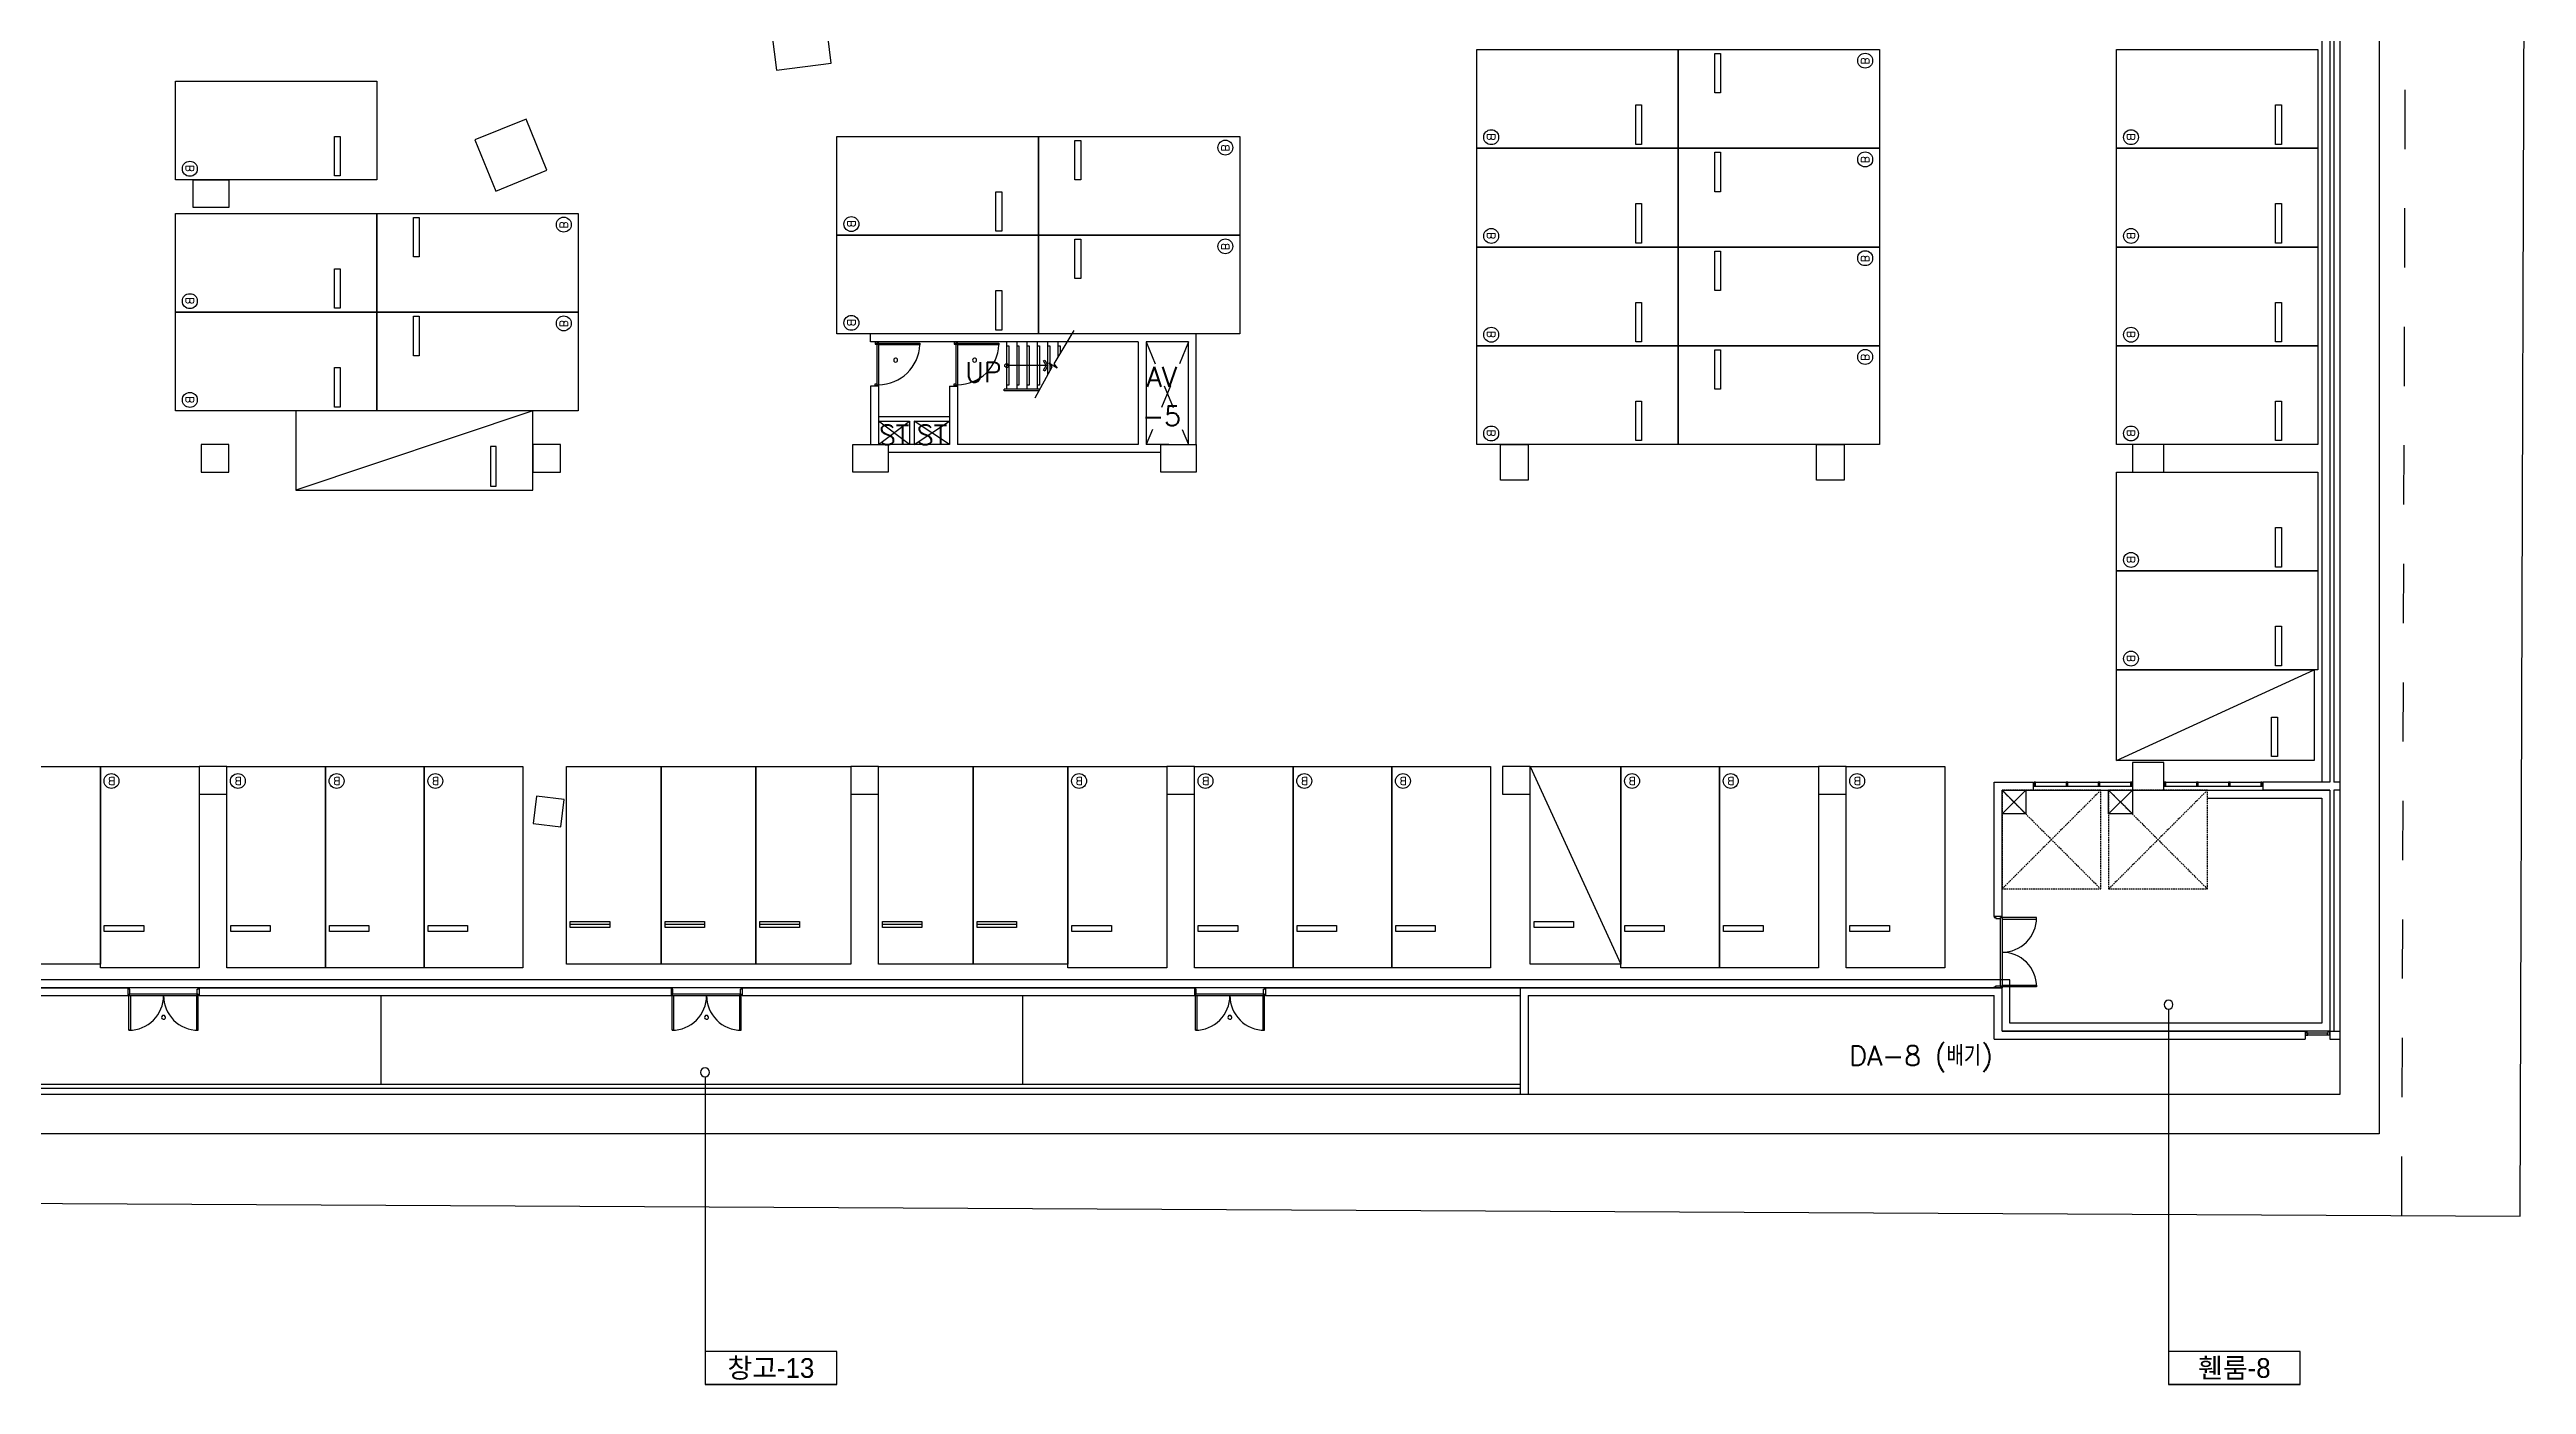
# Model space of a CAD drawing. Header units: millimetres. Extents: x -7614 to 421357, y 87385 to 341757.
# Drawn here: x 352034 to 414749, y 87385 to 121177 of the extents above; entities that cross this region are included whole.
import ezdxf
from ezdxf.enums import TextEntityAlignment as Align

# ---------------------------------------------------------------- set-up
doc = ezdxf.new("R2010")
doc.units = ezdxf.units.MM
doc.header["$LTSCALE"] = 600
doc.header["$MEASUREMENT"] = 0
doc.linetypes.add('HIDDEN', pattern=[2, 1, -1])
doc.linetypes.add('HIDDEN2', pattern=[0.188, 0.125, -0.063])
for name, color, linetype in [('e-plan', 9, 'CONTINUOUS'), ('e-room-box', 7, 'CONTINUOUS'), ('e-text', 6, 'CONTINUOUS')]:
    doc.layers.add(name, color=color, linetype=linetype)
doc.styles.add('kiahn', font='romans.shx', dxfattribs={"bigfont": 'cadhs.shx'})
doc.styles.add('돋움', font='Dotum.ttf')

msp = doc.modelspace()

# ---------------------------------------------------------------- linework, layer by layer
at = {"layer": 'e-plan'}
for p, q in [((409570, 181571), (409570, 102627)), ((409770, 181704), (409770, 102627)), ((409770, 181704), (409770, 102627)), ((409870, 181663), (409870, 102627)), ((410020, 181477), (410020, 94727)), ((411020, 180477), (411020, 93727)), ((414593, 91642), (414749, 142639)), ((388170, 118677), (388170, 121177)), ((388170, 121177), (393270, 121177)), ((393270, 118677), (393270, 121177)), ((393270, 121177), (398370, 121177)), ((393270, 121177), (393270, 118677)), ((394195, 121077), (394345, 121077)), ((394195, 120077), (394195, 121077)), ((394345, 121077), (394345, 120077)), ((398370, 121177), (398370, 118677)), ((404370, 118677), (404370, 121177)), ((404370, 121177), (409470, 121177)), ((409470, 121177), (409470, 118677)), ((355220, 117877), (355220, 120377)), ((355220, 120377), (360320, 120377)), ((360320, 120377), (360320, 117877)), ((394345, 120077), (394195, 120077)), ((392195, 118777), (392195, 119777)), ((392195, 119777), (392345, 119777)), ((392345, 119777), (392345, 118777)), ((408395, 118777), (408395, 119777)), ((408395, 119777), (408545, 119777)), ((408545, 119777), (408545, 118777)), ((359245, 117977), (359245, 118977)), ((359245, 118977), (359395, 118977)), ((359395, 118977), (359395, 117977)), ((371970, 116477), (371970, 118977)), ((371970, 118977), (377070, 118977)), ((377070, 118977), (377070, 116477)), ((377070, 116477), (377070, 118977)), ((377070, 118977), (382170, 118977)), ((377995, 118877), (378145, 118877)), ((377995, 117877), (377995, 118877)), ((378145, 118877), (378145, 117877)), ((382170, 118977), (382170, 116477)), ((388170, 116177), (388170, 118677)), ((388170, 118677), (393270, 118677)), ((393270, 118677), (388170, 118677)), ((392345, 118777), (392195, 118777)), ((398370, 118677), (393270, 118677)), ((393270, 116177), (393270, 118677)), ((393270, 118677), (398370, 118677)), ((393270, 118677), (393270, 116177)), ((394195, 118577), (394345, 118577)), ((394195, 117577), (394195, 118577)), ((394345, 118577), (394345, 117577)), ((398370, 118677), (398370, 116177)), ((404370, 116177), (404370, 118677)), ((404370, 118677), (409470, 118677)), ((409470, 118677), (404370, 118677)), ((408545, 118777), (408395, 118777)), ((409470, 118677), (409470, 116177)), ((359395, 117977), (359245, 117977)), ((360320, 117877), (355220, 117877)), ((355670, 117877), (356570, 117877)), ((355670, 117177), (355670, 117877)), ((356570, 117877), (356570, 117177)), ((375995, 116577), (375995, 117577)), ((375995, 117577), (376145, 117577)), ((376145, 117577), (376145, 116577)), ((378145, 117877), (377995, 117877)), ((394345, 117577), (394195, 117577)), ((355220, 114527), (355220, 117027)), ((355220, 117027), (360320, 117027)), ((356570, 117177), (355670, 117177)), ((360320, 117027), (360320, 114527)), ((360320, 114527), (360320, 117027)), ((360320, 117027), (365420, 117027)), ((361245, 116927), (361395, 116927)), ((361245, 115927), (361245, 116927)), ((361395, 116927), (361395, 115927)), ((365420, 117027), (365420, 114527)), ((392195, 116277), (392195, 117277)), ((392195, 117277), (392345, 117277)), ((392345, 117277), (392345, 116277)), ((408395, 116277), (408395, 117277)), ((408395, 117277), (408545, 117277)), ((408545, 117277), (408545, 116277)), ((371970, 113977), (371970, 116477)), ((371970, 116477), (377070, 116477)), ((377070, 116477), (371970, 116477)), ((376145, 116577), (375995, 116577)), ((377070, 116477), (377070, 113977)), ((377070, 113977), (377070, 116477)), ((377070, 116477), (382170, 116477)), ((382170, 116477), (377070, 116477)), ((377995, 116377), (378145, 116377)), ((377995, 115377), (377995, 116377)), ((378145, 116377), (378145, 115377)), ((382170, 116477), (382170, 113977)), ((393270, 116177), (388170, 116177)), ((388170, 113677), (388170, 116177)), ((388170, 116177), (393270, 116177)), ((392345, 116277), (392195, 116277)), ((398370, 116177), (393270, 116177)), ((393270, 113677), (393270, 116177)), ((393270, 116177), (398370, 116177)), ((393270, 116177), (393270, 113677)), ((394195, 116077), (394345, 116077)), ((394195, 115077), (394195, 116077)), ((394345, 116077), (394345, 115077)), ((398370, 116177), (398370, 113677)), ((409470, 116177), (404370, 116177)), ((404370, 113677), (404370, 116177)), ((404370, 116177), (409470, 116177)), ((408545, 116277), (408395, 116277)), ((409470, 116177), (409470, 113677)), ((359245, 114627), (359245, 115627)), ((359245, 115627), (359395, 115627)), ((359395, 115627), (359395, 114627)), ((361395, 115927), (361245, 115927)), ((375995, 114077), (375995, 115077)), ((375995, 115077), (376145, 115077)), ((376145, 115077), (376145, 114077)), ((378145, 115377), (377995, 115377)), ((392195, 113777), (392195, 114777)), ((392195, 114777), (392345, 114777)), ((392345, 114777), (392345, 113777)), ((394345, 115077), (394195, 115077)), ((408395, 113777), (408395, 114777)), ((408395, 114777), (408545, 114777)), ((408545, 114777), (408545, 113777)), ((355220, 112027), (355220, 114527)), ((355220, 114527), (360320, 114527)), ((360320, 114527), (355220, 114527)), ((359395, 114627), (359245, 114627)), ((360320, 114527), (360320, 112027)), ((365420, 114527), (360320, 114527)), ((360320, 112027), (360320, 114527)), ((360320, 114527), (365420, 114527)), ((361245, 114427), (361395, 114427)), ((361245, 113427), (361245, 114427)), ((361395, 114427), (361395, 113427)), ((365420, 114527), (365420, 112027)), ((377070, 113977), (371970, 113977)), ((381070, 113977), (372820, 113977)), ((372820, 113777), (372820, 113977)), ((379600, 113777), (372820, 113777)), ((373020, 113767), (372940, 113767)), ((372940, 113767), (372940, 113722)), ((372940, 113722), (372980, 113722)), ((372980, 113722), (372980, 113742)), ((372980, 113742), (373020, 113742)), ((372980, 113722), (372980, 112712)), ((373020, 113742), (373020, 113767)), ((373020, 113742), (373020, 112692)), ((373020, 113702), (373020, 113742)), ((373020, 113742), (374069, 113742)), ((374069, 113702), (373020, 113702)), ((374069, 113742), (374069, 113702)), ((375020, 113767), (374940, 113767)), ((374940, 113767), (374940, 113722)), ((374940, 113722), (374980, 113722)), ((374980, 113722), (374980, 113742)), ((374980, 113742), (375020, 113742)), ((374980, 113722), (374980, 112712)), ((375020, 113742), (375020, 113767)), ((375020, 113742), (375020, 112692)), ((375020, 113702), (375020, 113742)), ((375020, 113742), (376069, 113742)), ((376069, 113702), (375020, 113702)), ((376145, 114077), (375995, 114077)), ((376069, 113742), (376069, 113702)), ((376270, 112577), (376270, 113777)), ((376270, 113677), (376320, 113677)), ((376320, 113677), (376320, 112677)), ((376530, 112577), (376530, 113777)), ((376530, 113677), (376580, 113677)), ((376580, 113677), (376580, 112677)), ((376790, 112577), (376790, 113777)), ((376790, 113677), (376840, 113677)), ((376840, 113677), (376840, 112677)), ((377050, 112577), (377050, 113777)), ((377050, 113677), (377100, 113677)), ((382170, 113977), (377070, 113977)), ((377100, 113677), (377100, 112677)), ((377310, 112952), (377310, 113777)), ((377310, 113677), (377360, 113677)), ((377360, 113677), (377360, 113043)), ((377967, 114062), (377460, 113220)), ((377570, 113403), (377570, 113777)), ((377570, 113677), (377620, 113677)), ((377620, 113677), (377620, 113486)), ((379600, 113777), (379600, 111177)), ((379800, 113777), (379800, 111177)), ((380870, 113777), (379800, 113777)), ((380870, 111177), (380870, 113777)), ((381070, 111177), (381070, 113977)), ((388170, 111177), (388170, 113677)), ((388170, 113677), (393270, 113677)), ((393270, 113677), (388170, 113677)), ((392345, 113777), (392195, 113777)), ((398370, 113677), (393270, 113677)), ((393270, 111177), (393270, 113677)), ((393270, 113677), (398370, 113677)), ((393270, 113677), (393270, 111177)), ((394195, 113577), (394345, 113577)), ((394195, 112577), (394195, 113577)), ((394345, 113577), (394345, 112577)), ((398370, 113677), (398370, 111177)), ((404370, 111177), (404370, 113677)), ((404370, 113677), (409470, 113677)), ((409470, 113677), (404370, 113677)), ((408545, 113777), (408395, 113777)), ((409470, 113677), (409470, 111177)), ((359245, 112127), (359245, 113127)), ((359245, 113127), (359395, 113127)), ((359395, 113127), (359395, 112127)), ((361395, 113427), (361245, 113427)), ((377310, 113177), (376270, 113177)), ((377410, 113133), (376978, 112350)), ((377200, 113293), (377233, 113312)), ((377266, 113177), (377200, 113293)), ((377200, 113061), (377266, 113177)), ((377233, 113037), (377200, 113061)), ((377233, 113312), (377310, 113177)), ((377310, 113177), (377233, 113037)), ((377544, 113114), (377337, 113239)), ((377337, 113239), (377410, 113133)), ((377460, 113220), (377544, 113114)), ((372820, 112657), (372820, 111177)), ((373020, 112657), (372820, 112657)), ((372940, 112667), (372940, 112712)), ((372940, 112712), (372980, 112712)), ((373020, 112667), (372940, 112667)), ((372980, 112712), (372980, 112692)), ((372980, 112692), (373020, 112692)), ((373020, 112692), (373020, 112667)), ((373020, 112657), (373020, 111177)), ((373020, 112657), (373020, 111177)), ((374820, 112657), (374820, 111177)), ((374820, 112657), (375020, 112657)), ((374940, 112667), (374940, 112712)), ((374940, 112712), (374980, 112712)), ((375020, 112667), (374940, 112667)), ((374980, 112712), (374980, 112692)), ((374980, 112692), (375020, 112692)), ((375020, 112692), (375020, 112667)), ((375020, 112657), (375020, 111177)), ((376205, 112537), (376205, 112577)), ((377103, 112577), (376205, 112577)), ((377081, 112537), (376205, 112537)), ((376320, 112677), (376270, 112677)), ((376580, 112677), (376530, 112677)), ((376840, 112677), (376790, 112677)), ((377100, 112677), (377050, 112677)), ((392195, 111277), (392195, 112277)), ((392195, 112277), (392345, 112277)), ((392345, 112277), (392345, 111277)), ((394345, 112577), (394195, 112577)), ((408395, 111277), (408395, 112277)), ((408395, 112277), (408545, 112277)), ((408545, 112277), (408545, 111277)), ((360320, 112027), (355220, 112027)), ((364270, 112027), (358270, 110027)), ((364270, 112027), (358270, 112027)), ((358270, 112027), (358270, 110027)), ((359395, 112127), (359245, 112127)), ((365420, 112027), (360320, 112027)), ((364270, 110027), (364270, 112027)), ((373020, 111887), (374820, 111887)), ((373020, 111767), (373810, 111767)), ((373810, 111767), (373810, 111177)), ((373930, 111767), (373930, 111177)), ((373930, 111767), (374820, 111767)), ((356570, 111177), (355870, 111177)), ((355870, 111177), (355870, 110477)), ((356570, 110477), (356570, 111177)), ((363345, 111127), (363195, 111127)), ((363195, 111127), (363195, 110127)), ((363345, 110127), (363345, 111127)), ((364970, 111177), (364270, 111177)), ((364270, 111177), (364270, 110477)), ((364970, 110477), (364970, 111177)), ((372370, 111177), (373270, 111177)), ((372370, 110477), (372370, 111177)), ((374820, 111177), (373270, 111177)), ((373270, 111177), (373270, 110477)), ((379600, 111177), (375020, 111177)), ((380370, 111177), (379800, 111177)), ((380170, 111177), (381070, 111177)), ((380170, 110477), (380170, 111177)), ((381070, 111177), (381070, 110477)), ((393270, 111177), (388170, 111177)), ((388770, 110277), (388770, 111177)), ((388770, 111177), (389470, 111177)), ((389470, 111177), (389470, 110277)), ((392345, 111277), (392195, 111277)), ((398370, 111177), (393270, 111177)), ((396770, 110277), (396770, 111177)), ((396770, 111177), (397470, 111177)), ((397470, 111177), (397470, 110277)), ((409470, 111177), (404370, 111177)), ((405570, 111177), (404770, 111177)), ((404770, 111177), (404770, 110477)), ((405570, 110477), (405570, 111177)), ((408545, 111277), (408395, 111277)), ((355870, 110477), (356570, 110477)), ((364270, 110477), (364970, 110477)), ((373270, 110477), (372370, 110477)), ((380170, 110977), (373270, 110977)), ((381070, 110477), (380170, 110477)), ((404370, 107977), (404370, 110477)), ((404370, 110477), (409470, 110477)), ((404770, 110477), (405570, 110477)), ((409470, 110477), (409470, 107977)), ((358270, 110027), (364270, 110027)), ((363195, 110127), (363345, 110127)), ((389470, 110277), (388770, 110277)), ((397470, 110277), (396770, 110277)), ((408395, 108077), (408395, 109077)), ((408395, 109077), (408545, 109077)), ((408545, 109077), (408545, 108077)), ((409470, 107977), (404370, 107977)), ((404370, 105477), (404370, 107977)), ((404370, 107977), (409470, 107977)), ((408545, 108077), (408395, 108077)), ((409470, 107977), (409470, 105477)), ((408395, 105577), (408395, 106577)), ((408395, 106577), (408545, 106577)), ((408545, 106577), (408545, 105577)), ((404370, 103177), (409370, 105477)), ((404370, 103177), (404370, 105477)), ((404370, 105477), (409370, 105477)), ((409470, 105477), (404370, 105477)), ((408545, 105577), (408395, 105577)), ((409370, 105477), (409370, 103177)), ((408295, 103277), (408295, 104277)), ((408295, 104277), (408445, 104277)), ((408445, 104277), (408445, 103277)), ((350920, 103027), (353320, 103027)), ((353320, 97927), (353320, 103027)), ((353320, 103027), (355820, 103027)), ((353320, 103027), (353320, 98027)), ((356520, 103027), (355820, 103027)), ((355820, 103027), (355820, 102327)), ((355820, 103027), (355820, 97927)), ((356520, 102327), (356520, 103027)), ((356520, 97927), (356520, 103027)), ((356520, 103027), (359020, 103027)), ((359020, 97927), (359020, 103027)), ((359020, 103027), (361520, 103027)), ((359020, 103027), (359020, 97927)), ((361520, 103027), (361520, 97927)), ((361520, 97927), (361520, 103027)), ((361520, 103027), (364020, 103027)), ((364020, 103027), (364020, 97927)), ((365120, 98027), (365120, 103027)), ((365120, 103027), (367520, 103027)), ((367520, 98027), (367520, 103027)), ((367520, 103027), (369920, 103027)), ((367520, 103027), (367520, 98027)), ((369920, 98027), (369920, 103027)), ((369920, 103027), (372320, 103027)), ((369920, 103027), (369920, 98027)), ((373020, 103027), (372320, 103027)), ((372320, 103027), (372320, 102327)), ((372320, 103027), (372320, 98027)), ((373020, 102327), (373020, 103027)), ((373020, 98027), (373020, 103027)), ((373020, 103027), (375420, 103027)), ((375420, 98027), (375420, 103027)), ((375420, 103027), (377820, 103027)), ((375420, 103027), (375420, 98027)), ((377820, 97927), (377820, 103027)), ((377820, 103027), (380320, 103027)), ((377820, 103027), (377820, 98027)), ((381020, 103027), (380320, 103027)), ((380320, 103027), (380320, 102327)), ((380320, 103027), (380320, 97927)), ((381020, 102327), (381020, 103027)), ((381020, 97927), (381020, 103027)), ((381020, 103027), (383520, 103027)), ((383520, 97927), (383520, 103027)), ((383520, 103027), (386020, 103027)), ((383520, 103027), (383520, 97927)), ((386020, 103027), (386020, 97927)), ((386020, 97927), (386020, 103027)), ((386020, 103027), (388520, 103027)), ((388520, 103027), (388520, 97927)), ((389520, 103027), (388820, 103027)), ((388820, 103027), (388820, 102327)), ((389520, 102327), (389520, 103027)), ((389520, 103027), (391820, 98027)), ((389520, 98027), (389520, 103027)), ((389520, 103027), (391820, 103027)), ((391820, 97927), (391820, 103027)), ((391820, 103027), (394320, 103027)), ((391820, 103027), (391820, 98027)), ((394320, 103027), (394320, 97927)), ((394320, 97927), (394320, 103027)), ((394320, 103027), (396820, 103027)), ((397520, 103027), (396820, 103027)), ((396820, 103027), (396820, 102327)), ((396820, 103027), (396820, 97927)), ((397520, 102327), (397520, 103027)), ((397520, 97927), (397520, 103027)), ((397520, 103027), (400020, 103027)), ((400020, 103027), (400020, 97927)), ((409370, 103177), (404370, 103177)), ((405570, 103127), (404770, 103127)), ((404770, 103127), (404770, 102427)), ((405570, 102427), (405570, 103127)), ((408445, 103277), (408295, 103277)), ((355820, 102327), (356520, 102327)), ((364365, 102280), (364281, 101585)), ((365060, 102195), (364365, 102280)), ((372320, 102327), (373020, 102327)), ((380320, 102327), (381020, 102327)), ((388820, 102327), (389520, 102327)), ((396820, 102327), (397520, 102327)), ((401270, 99227), (401270, 102627)), ((401270, 102627), (402270, 102627)), ((401470, 99227), (401470, 102427)), ((401470, 102427), (402270, 102427)), ((402070, 101827), (401470, 102427)), ((402070, 102427), (401470, 101827)), ((401470, 101827), (401470, 102427)), ((401470, 102427), (402070, 102427)), ((402070, 102427), (402070, 101827)), ((402270, 102427), (402270, 102627)), ((402270, 102427), (404770, 102427)), ((402320, 102627), (402280, 102627)), ((402280, 102627), (402280, 102527)), ((402280, 102527), (402320, 102527)), ((402300, 102627), (404740, 102627)), ((402300, 102527), (404740, 102527)), ((402320, 102527), (402320, 102627)), ((403134, 102627), (403094, 102627)), ((403094, 102627), (403094, 102527)), ((403094, 102527), (403134, 102527)), ((403134, 102527), (403134, 102627)), ((403947, 102627), (403907, 102627)), ((403907, 102627), (403907, 102527)), ((403907, 102527), (403947, 102527)), ((403947, 102527), (403947, 102627)), ((404770, 101827), (404170, 102427)), ((404770, 102427), (404170, 101827)), ((404170, 101827), (404170, 102427)), ((404170, 102427), (404770, 102427)), ((404760, 102627), (404720, 102627)), ((404720, 102627), (404720, 102527)), ((404720, 102527), (404760, 102527)), ((404760, 102527), (404760, 102627)), ((404770, 102427), (404770, 101827)), ((404770, 102427), (405570, 102427)), ((405570, 102427), (408070, 102427)), ((405620, 102627), (405580, 102627)), ((405580, 102627), (405580, 102527)), ((405580, 102527), (405620, 102527)), ((405600, 102627), (408040, 102627)), ((405600, 102527), (408040, 102527)), ((405620, 102527), (405620, 102627)), ((406434, 102627), (406394, 102627)), ((406394, 102627), (406394, 102527)), ((406394, 102527), (406434, 102527)), ((406434, 102527), (406434, 102627)), ((406670, 102427), (409770, 102427)), ((406670, 102227), (409570, 102227)), ((407247, 102627), (407207, 102627)), ((407207, 102627), (407207, 102527)), ((407207, 102527), (407247, 102527)), ((407247, 102527), (407247, 102627)), ((408060, 102627), (408020, 102627)), ((408020, 102627), (408020, 102527)), ((408020, 102527), (408060, 102527)), ((408060, 102527), (408060, 102627)), ((408070, 102627), (408070, 102427)), ((409770, 102627), (408070, 102627)), ((409770, 102427), (408070, 102427)), ((409570, 102227), (409570, 96527)), ((409770, 102427), (409770, 96327)), ((409770, 102427), (409770, 96327)), ((410020, 102627), (409870, 102627)), ((410020, 102427), (409870, 102427)), ((409870, 102427), (409870, 96327)), ((364976, 101500), (365060, 102195)), ((402070, 101827), (401470, 101827)), ((404770, 101827), (404170, 101827)), ((364281, 101585), (364976, 101500)), ((365220, 98952), (365220, 99102)), ((365220, 99102), (366220, 99102)), ((366220, 99102), (366220, 98952)), ((367620, 98952), (367620, 99102)), ((367620, 99102), (368620, 99102)), ((368620, 99102), (368620, 98952)), ((370020, 98952), (370020, 99102)), ((370020, 99102), (371020, 99102)), ((371020, 99102), (371020, 98952)), ((373120, 98952), (373120, 99102)), ((373120, 99102), (374120, 99102)), ((374120, 99102), (374120, 98952)), ((375520, 98952), (375520, 99102)), ((375520, 99102), (376520, 99102)), ((376520, 99102), (376520, 98952)), ((389620, 98952), (389620, 99102)), ((389620, 99102), (390620, 99102)), ((390620, 99102), (390620, 98952)), ((401470, 99227), (401270, 99227)), ((401270, 99227), (401270, 99202)), ((401470, 99227), (401270, 99227)), ((401270, 99202), (401310, 99202)), ((401310, 99202), (401310, 99182)), ((401310, 99182), (401430, 99182)), ((401430, 99182), (401430, 99202)), ((401430, 99202), (401470, 99202)), ((401430, 97472), (401430, 99182)), ((401470, 99202), (401470, 99227)), ((401470, 99202), (401470, 97452)), ((402345, 99202), (401470, 99202)), ((401470, 99202), (401470, 99162)), ((401470, 99162), (402345, 99162)), ((402345, 99162), (402345, 99202)), ((353420, 98852), (353420, 99002)), ((353420, 99002), (354420, 99002)), ((354420, 98852), (353420, 98852)), ((354420, 99002), (354420, 98852)), ((356620, 98852), (356620, 99002)), ((356620, 99002), (357620, 99002)), ((357620, 98852), (356620, 98852)), ((357620, 99002), (357620, 98852)), ((359120, 98852), (359120, 99002)), ((359120, 99002), (360120, 99002)), ((360120, 98852), (359120, 98852)), ((360120, 99002), (360120, 98852)), ((361620, 98852), (361620, 99002)), ((361620, 99002), (362620, 99002)), ((362620, 98852), (361620, 98852)), ((362620, 99002), (362620, 98852)), ((366220, 99027), (365220, 99027)), ((366220, 98952), (365220, 98952)), ((368620, 99027), (367620, 99027)), ((368620, 98952), (367620, 98952)), ((371020, 99027), (370020, 99027)), ((371020, 98952), (370020, 98952)), ((374120, 99027), (373120, 99027)), ((374120, 98952), (373120, 98952)), ((376520, 99027), (375520, 99027)), ((376520, 98952), (375520, 98952)), ((377920, 98852), (377920, 99002)), ((377920, 99002), (378920, 99002)), ((378920, 98852), (377920, 98852)), ((378920, 99002), (378920, 98852)), ((381120, 98852), (381120, 99002)), ((381120, 99002), (382120, 99002)), ((382120, 98852), (381120, 98852)), ((382120, 99002), (382120, 98852)), ((383620, 98852), (383620, 99002)), ((383620, 99002), (384620, 99002)), ((384620, 98852), (383620, 98852)), ((384620, 99002), (384620, 98852)), ((386120, 98852), (386120, 99002)), ((386120, 99002), (387120, 99002)), ((387120, 98852), (386120, 98852)), ((387120, 99002), (387120, 98852)), ((390620, 98952), (389620, 98952)), ((391920, 98852), (391920, 99002)), ((391920, 99002), (392920, 99002)), ((392920, 98852), (391920, 98852)), ((392920, 99002), (392920, 98852)), ((394420, 98852), (394420, 99002)), ((394420, 99002), (395420, 99002)), ((395420, 98852), (394420, 98852)), ((395420, 99002), (395420, 98852)), ((397620, 98852), (397620, 99002)), ((397620, 99002), (398620, 99002)), ((398620, 98852), (397620, 98852)), ((398620, 99002), (398620, 98852)), ((353320, 98027), (350920, 98027)), ((355820, 97927), (353320, 97927)), ((359020, 97927), (356520, 97927)), ((361520, 97927), (359020, 97927)), ((364020, 97927), (361520, 97927)), ((367520, 98027), (365120, 98027)), ((369920, 98027), (367520, 98027)), ((372320, 98027), (369920, 98027)), ((375420, 98027), (373020, 98027)), ((377820, 98027), (375420, 98027)), ((380320, 97927), (377820, 97927)), ((383520, 97927), (381020, 97927)), ((386020, 97927), (383520, 97927)), ((388520, 97927), (386020, 97927)), ((391820, 98027), (389520, 98027)), ((394320, 97927), (391820, 97927)), ((396820, 97927), (394320, 97927)), ((400020, 97927), (397520, 97927)), ((401670, 97627), (332820, 97627)), ((401470, 97427), (333020, 97427)), ((348070, 97427), (354020, 97427)), ((348070, 97227), (354020, 97227)), ((354020, 97427), (354020, 97227)), ((354045, 97427), (354020, 97427)), ((354020, 97427), (354020, 97227)), ((354020, 97227), (354045, 97227)), ((354045, 97387), (354045, 97427)), ((354065, 97387), (354045, 97387)), ((354045, 97227), (354045, 97267)), ((354045, 97267), (354065, 97267)), ((354045, 97227), (355795, 97227)), ((354045, 96352), (354045, 97227)), ((354045, 97227), (354085, 97227)), ((354065, 97267), (354065, 97387)), ((355775, 97267), (354065, 97267)), ((354085, 97227), (354085, 96352)), ((355795, 97227), (355755, 97227)), ((355755, 97227), (355755, 96352)), ((355775, 97387), (355795, 97387)), ((355775, 97267), (355775, 97387)), ((355795, 97267), (355775, 97267)), ((355795, 97387), (355795, 97427)), ((355795, 97427), (355820, 97427)), ((355795, 97227), (355795, 97267)), ((355820, 97227), (355795, 97227)), ((355795, 96352), (355795, 97227)), ((355820, 97427), (367770, 97427)), ((355820, 97427), (355820, 97227)), ((355820, 97427), (355820, 97227)), ((355820, 97227), (367770, 97227)), ((360420, 97227), (360420, 94977)), ((367770, 97427), (367770, 97227)), ((367795, 97427), (367770, 97427)), ((367770, 97427), (367770, 97227)), ((367770, 97227), (367795, 97227)), ((367795, 97387), (367795, 97427)), ((367815, 97387), (367795, 97387)), ((367795, 97227), (367795, 97267)), ((367795, 97267), (367815, 97267)), ((367795, 97227), (369545, 97227)), ((367795, 96352), (367795, 97227)), ((367795, 97227), (367835, 97227)), ((367815, 97267), (367815, 97387)), ((369525, 97267), (367815, 97267)), ((367835, 97227), (367835, 96352)), ((369545, 97227), (369505, 97227)), ((369505, 97227), (369505, 96352)), ((369525, 97387), (369545, 97387)), ((369525, 97267), (369525, 97387)), ((369545, 97267), (369525, 97267)), ((369545, 97387), (369545, 97427)), ((369545, 97427), (369570, 97427)), ((369545, 97227), (369545, 97267)), ((369570, 97227), (369545, 97227)), ((369545, 96352), (369545, 97227)), ((369570, 97427), (381020, 97427)), ((369570, 97427), (369570, 97227)), ((369570, 97427), (369570, 97227)), ((369570, 97227), (381020, 97227)), ((376670, 97227), (376670, 94977)), ((381020, 97427), (381020, 97227)), ((381045, 97427), (381020, 97427)), ((381020, 97427), (381020, 97227)), ((381020, 97227), (381045, 97227)), ((381045, 97387), (381045, 97427)), ((381065, 97387), (381045, 97387)), ((381045, 97227), (381045, 97267)), ((381045, 97267), (381065, 97267)), ((381045, 97227), (382795, 97227)), ((381045, 96352), (381045, 97227)), ((381045, 97227), (381085, 97227)), ((381065, 97267), (381065, 97387)), ((382775, 97267), (381065, 97267)), ((381085, 97227), (381085, 96352)), ((382795, 97227), (382755, 97227)), ((382755, 97227), (382755, 96352)), ((382775, 97387), (382795, 97387)), ((382775, 97267), (382775, 97387)), ((382795, 97267), (382775, 97267)), ((382795, 97387), (382795, 97427)), ((382795, 97427), (382820, 97427)), ((382795, 97227), (382795, 97267)), ((382820, 97227), (382795, 97227)), ((382795, 96352), (382795, 97227)), ((382820, 97427), (389270, 97427)), ((382820, 97427), (382820, 97227)), ((382820, 97427), (382820, 97227)), ((382820, 97227), (389270, 97227)), ((389270, 97427), (401470, 97427)), ((389270, 97427), (389270, 94727)), ((389470, 97227), (401270, 97227)), ((389470, 97227), (389470, 94727)), ((401270, 97427), (401270, 97452)), ((401270, 97452), (401310, 97452)), ((401470, 97427), (401270, 97427)), ((401470, 97427), (401270, 97427)), ((401270, 96127), (401270, 97227)), ((401310, 97452), (401310, 97472)), ((401310, 97472), (401430, 97472)), ((401430, 97472), (401430, 97452)), ((401430, 97452), (401470, 97452)), ((401470, 97452), (401470, 97492)), ((401470, 97492), (402345, 97492)), ((402345, 97452), (401470, 97452)), ((401470, 97452), (401470, 97427)), ((401470, 96327), (401470, 97427)), ((401470, 96327), (401470, 97427)), ((401670, 96527), (401670, 97627)), ((402345, 97492), (402345, 97452)), ((354085, 96352), (354045, 96352)), ((355755, 96352), (355795, 96352)), ((367835, 96352), (367795, 96352)), ((369505, 96352), (369545, 96352)), ((381085, 96352), (381045, 96352)), ((382755, 96352), (382795, 96352)), ((401270, 96127), (409150, 96127)), ((401470, 96327), (409150, 96327)), ((409770, 96327), (401470, 96327)), ((409570, 96527), (401670, 96527)), ((409150, 96327), (409150, 96127)), ((409160, 96327), (409160, 96227)), ((409195, 96327), (409160, 96327)), ((409160, 96227), (409195, 96227)), ((409725, 96327), (409195, 96327)), ((409195, 96277), (409195, 96327)), ((409210, 96277), (409195, 96277)), ((409195, 96227), (409210, 96227)), ((409710, 96277), (409210, 96277)), ((409210, 96227), (409210, 96277)), ((409710, 96227), (409210, 96227)), ((409710, 96227), (409710, 96277)), ((409710, 96277), (409725, 96277)), ((409725, 96227), (409710, 96227)), ((409725, 96277), (409725, 96327)), ((409725, 96327), (409760, 96327)), ((409760, 96227), (409725, 96227)), ((409760, 96327), (409760, 96227)), ((409770, 96327), (410020, 96327)), ((409770, 96327), (409770, 96127)), ((409770, 96127), (410020, 96127)), ((410020, 94727), (323970, 94727)), ((389270, 94977), (348070, 94977)), ((389270, 94877), (348070, 94877)), ((411020, 93727), (322970, 93727)), ((319664, 92140), (414593, 91642))]:
    msp.add_line(p, q, dxfattribs=at)
at = {"layer": 'e-plan', "linetype": 'HIDDEN', "ltscale": 2.5}
msp.add_line((411593, 91658), (411749, 142649), dxfattribs=at)
at = {"layer": 'e-plan', "ltscale": 0.5}
for p, q in [((370267, 122048), (370437, 120658)), ((371827, 120829), (371656, 122218)), ((370437, 120658), (371827, 120829)), ((364104, 119418), (362806, 118894)), ((364628, 118120), (364104, 119418)), ((362806, 118894), (363330, 117596)), ((363330, 117596), (364628, 118120)), ((373810, 111177), (373020, 111767)), ((373020, 111177), (373810, 111767)), ((374820, 111177), (373930, 111767)), ((373930, 111177), (374820, 111767))]:
    msp.add_line(p, q, dxfattribs=at)
at = {"layer": 'e-plan', "linetype": 'HIDDEN'}
for p, q in [((379800, 113777), (380870, 111177)), ((380870, 113777), (379800, 111177))]:
    msp.add_line(p, q, dxfattribs=at)
at = {"layer": 'e-plan', "linetype": 'HIDDEN2', "ltscale": 0.5}
for p, q in [((403970, 102427), (401470, 99927)), ((403970, 99927), (401470, 102427)), ((403970, 102427), (401470, 102427)), ((401470, 102427), (401470, 99927)), ((403970, 99927), (403970, 102427)), ((404170, 102427), (406670, 99927)), ((406670, 102427), (404170, 99927)), ((406670, 102427), (404170, 102427)), ((404170, 102427), (404170, 99927)), ((406670, 99927), (406670, 102427)), ((401470, 99927), (403970, 99927)), ((404170, 99927), (406670, 99927))]:
    msp.add_line(p, q, dxfattribs=at)
at = {"layer": 'e-plan'}
for centre, radius in [((398005, 120895), 189), ((381805, 118695), 189), ((388536, 118958), 189), ((398005, 118395), 189), ((404736, 118958), 189), ((355586, 118158), 189), ((365055, 116745), 189), ((372336, 116758), 189), ((381805, 116195), 189), ((388536, 116458), 189), ((398005, 115895), 189), ((404736, 116458), 189), ((355586, 114808), 189), ((365055, 114245), 189), ((372336, 114258), 189), ((388536, 113958), 189), ((404736, 113958), 189), ((398005, 113395), 189), ((376270, 113177), 50), ((355586, 112308), 189), ((388536, 111458), 189), ((404736, 111458), 189), ((404736, 108258), 189), ((404736, 105758), 189), ((353602, 102661), 189), ((356802, 102661), 189), ((359302, 102661), 189), ((361802, 102661), 189), ((378102, 102661), 189), ((381302, 102661), 189), ((383802, 102661), 189), ((386302, 102661), 189), ((392102, 102661), 189), ((394602, 102661), 189), ((397802, 102661), 189)]:
    msp.add_circle(centre, radius, dxfattribs=at)
for centre, radius, start, end in [((373020, 113742), 1050, 270, 357.80628), ((375020, 113742), 1050, 270, 357.80628), ((373457, 113313), 50, 120, 300), ((373457, 113313), 50, 300, 120), ((375457, 113313), 50, 120, 300), ((375457, 113313), 50, 300, 120), ((401470, 99202), 875, 269.99988, 0.00003), ((401470, 97452), 875, 359.99997, 90.00012), ((354045, 97227), 875, 269.99993, 0.00008), ((355795, 97227), 875, 179.99985, 270), ((367795, 97227), 875, 269.99993, 0.00008), ((369545, 97227), 875, 179.99985, 270), ((381045, 97227), 875, 269.99993, 0.00008), ((382795, 97227), 875, 179.99985, 270), ((354920, 96677), 50, 30, 210), ((354920, 96677), 50, 210, 30), ((368670, 96677), 50, 30, 210), ((368670, 96677), 50, 210, 30), ((381920, 96677), 50, 30, 210), ((381920, 96677), 50, 210, 30)]:
    msp.add_arc(centre, radius, start, end, dxfattribs=at)
for p in [(403114, 102627), (403927, 102627), (406414, 102627), (407227, 102627)]:
    msp.add_point(p, dxfattribs=at)
at = {"layer": 'e-room-box'}
for p, q in [((405687, 96887), (405687, 87385)), ((368631, 95172), (368631, 87618)), ((371964, 88218), (368631, 88218)), ((368631, 88218), (368631, 87385)), ((371964, 87385), (371964, 88218)), ((409020, 88218), (405687, 88218)), ((405687, 88218), (405687, 87385)), ((409020, 87385), (409020, 88218)), ((371964, 87385), (368631, 87385)), ((368631, 87385), (371964, 87385)), ((409020, 87385), (405687, 87385)), ((405687, 87385), (409020, 87385))]:
    msp.add_line(p, q, dxfattribs=at)
for centre, start, end in [((405687, 96999), 90, 270), ((405687, 96999), 270, 90), ((368631, 95285), 90, 270), ((368631, 95285), 270, 90)]:
    msp.add_arc(centre, 112, start, end, dxfattribs=at)

# ---------------------------------------------------------------- texts
at = {"layer": 'e-plan', "style": 'kiahn', "text_generation_flag": 4}
for rotation, p in [(90, (397904, 120796)), (90, (381704, 118596)), (270, (388637, 119057)), (270, (404837, 119057)), (270, (355687, 118257)), (90, (397904, 118296)), (90, (364954, 116646)), (270, (372437, 116857)), (90, (381704, 116096)), (270, (388637, 116557)), (270, (404837, 116557)), (90, (397904, 115796)), (270, (355687, 114907)), (90, (364954, 114146)), (270, (372437, 114357)), (270, (388637, 114057)), (270, (404837, 114057)), (90, (397904, 113296)), (270, (355687, 112407)), (270, (388637, 111557)), (270, (404837, 111557)), (270, (404837, 108357)), (270, (404837, 105857)), (180, (353701, 102560)), (180, (356901, 102560)), (180, (359401, 102560)), (180, (361901, 102560)), (180, (378201, 102560)), (180, (381401, 102560)), (180, (383901, 102560)), (180, (386401, 102560)), (180, (392201, 102560)), (180, (394701, 102560)), (180, (397901, 102560))]:
    msp.add_text('B', height=200, rotation=rotation, dxfattribs=at).set_placement(p)
at = {"layer": 'e-plan', "style": 'kiahn'}
for s, p in [('UP', (376138, 112760)), ('ST', (373802, 111169)), ('ST', (374762, 111169)), ('DA-8 (배기)', (401239, 95456))]:
    msp.add_text(s, height=500, dxfattribs=at).set_placement(p, align=Align.RIGHT)
for s, p in [('AV', (380192, 112892)), ('-5', (380189, 111901))]:
    msp.add_text(s, height=500, dxfattribs=at).set_placement(p, align=Align.MIDDLE_CENTER)
at = {"layer": 'e-text', "style": '돋움'}
for s, p in [('창고-13', (370298, 87801)), ('휀룸-8', (407353, 87801))]:
    msp.add_text(s, height=500, dxfattribs=at).set_placement(p, align=Align.MIDDLE_CENTER)

doc.saveas('drawing.dxf')
